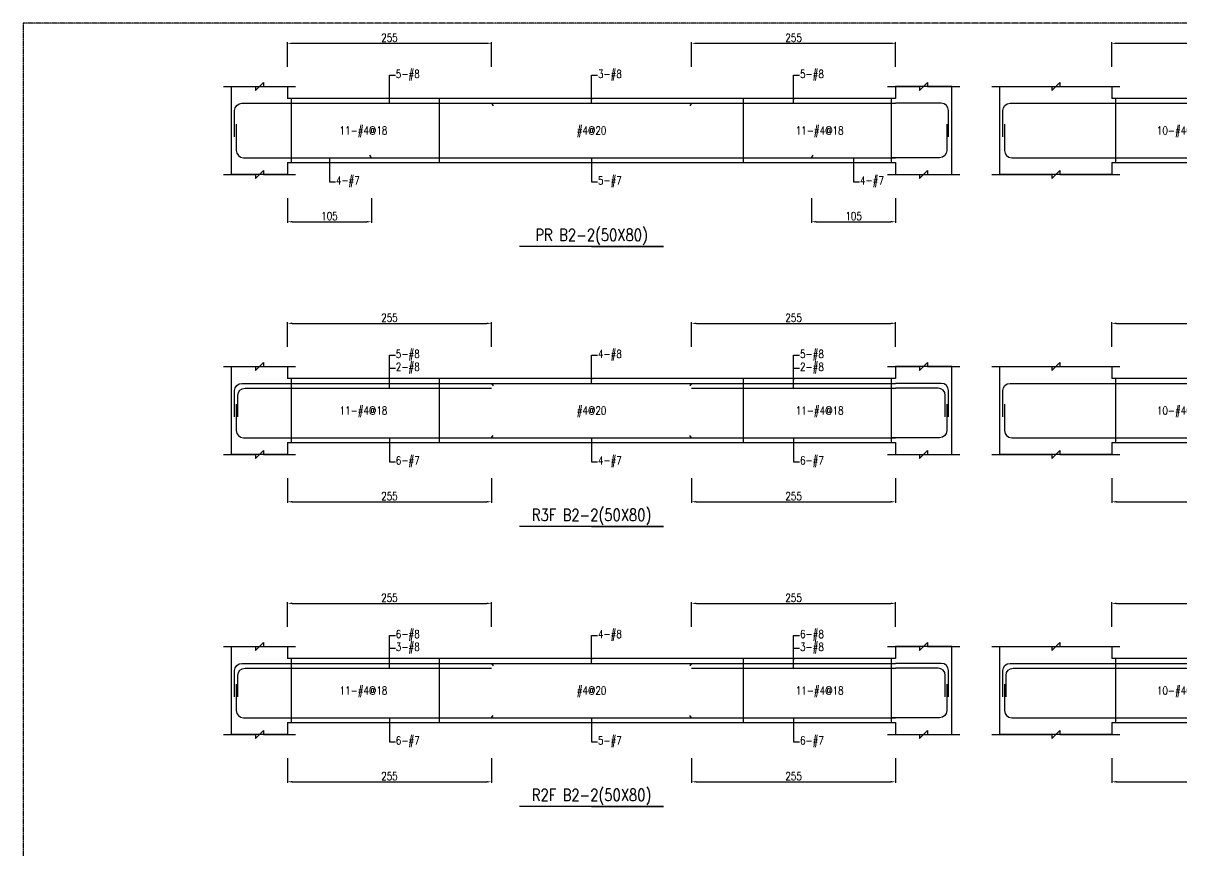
# Model space of a CAD drawing. Header units: millimetres. Extents: x 0 to 84580, y -12276 to 4373.
# Drawn here: x 26145 to 27593, y 1034 to 2069 of the extents above; entities that cross this region are included whole.
import ezdxf
from ezdxf.enums import TextEntityAlignment as Align

# ---------------------------------------------------------------- set-up
doc = ezdxf.new("R2010")
doc.units = ezdxf.units.MM
doc.header["$MEASUREMENT"] = 0
doc.linetypes.add('CENTER', pattern=[2, 1.25, -0.25, 0.25, -0.25])
for name, color, linetype in [('S-DIM', 2, 'Continuous'), ('S-GRID', 1, 'CENTER'), ('S-LEADER', 2, 'Continuous'), ('S-RC', 130, 'Continuous'), ('S-REINF', 6, 'Continuous'), ('S-TEXT', 2, 'Continuous')]:
    doc.layers.add(name, color=color, linetype=linetype)
doc.styles.add('CS4', font='romans.shx', dxfattribs={"width": 0.8, "bigfont": 'lsp.shx'})
doc.styles.get("Standard").update_dxf_attribs({"font": 'arial.ttf'})
doc.dimstyles.new('ISO-25', dxfattribs={"dimtxt": 2.5, "dimasz": 2.5, "dimexe": 1.25, "dimexo": 0.625, "dimtad": 1, "dimtxsty": 'Standard', "dimcen": 2.5, "dimadec": 0, "dimazin": 0, "dimtfac": 1, "dimtmove": 0, "dimatfit": 3, "dimfxl": 0, "dimarcsym": 0})

# ---------------------------------------------------------------- blocks, each defined once
blk = doc.blocks.new('*D73')
at = {"layer": 'DEFPOINTS', "color": 0, "transparency": 16777216}
for p in [(26730.2, 1343.8), (26475.2, 1313.8), (26730.2, 1313.8)]:
    blk.add_point(p, dxfattribs=at)
at = {"layer": 'S-DIM', "color": 0, "lineweight": -2, "transparency": 16777216}
for p, q in [((26475.2, 1314.5), (26475.2, 1345.1)), ((26481.2, 1343.8), (26724.2, 1343.8)), ((26730.2, 1314.5), (26730.2, 1345.1))]:
    blk.add_line(p, q, dxfattribs=at)
at = {"layer": 'S-DIM', "color": 0, "transparency": 16777216}
for points in [[(26481.2, 1344.8), (26481.2, 1342.8), (26475.2, 1343.8)], [(26724.2, 1344.8), (26724.2, 1342.8), (26730.2, 1343.8)]]:
    blk.add_solid(points, dxfattribs=at)
at = {"layer": 'S-DIM', "color": 0, "transparency": 16777216, "insert": (26602.7, 1350.8), "char_height": 10, "attachment_point": 5, "style": 'CS4'}
blk.add_mtext('255', dxfattribs=at)
blk = doc.blocks.new('*D74')
at = {"layer": 'DEFPOINTS', "color": 0, "transparency": 16777216}
for p in [(27235.2, 1343.8), (26980.2, 1313.8), (27235.2, 1313.8)]:
    blk.add_point(p, dxfattribs=at)
at = {"layer": 'S-DIM', "color": 0, "lineweight": -2, "transparency": 16777216}
for p, q in [((26980.2, 1314.5), (26980.2, 1345.1)), ((26986.2, 1343.8), (27229.2, 1343.8)), ((27235.2, 1314.5), (27235.2, 1345.1))]:
    blk.add_line(p, q, dxfattribs=at)
at = {"layer": 'S-DIM', "color": 0, "transparency": 16777216}
for points in [[(26986.2, 1344.8), (26986.2, 1342.8), (26980.2, 1343.8)], [(27229.2, 1344.8), (27229.2, 1342.8), (27235.2, 1343.8)]]:
    blk.add_solid(points, dxfattribs=at)
at = {"layer": 'S-DIM', "color": 0, "transparency": 16777216, "insert": (27107.7, 1350.8), "char_height": 10, "attachment_point": 5, "style": 'CS4'}
blk.add_mtext('255', dxfattribs=at)
blk = doc.blocks.new('*D75')
at = {"layer": 'DEFPOINTS', "color": 0, "transparency": 16777216}
for p in [(26475.2, 1150.8), (26730.2, 1150.8), (26730.2, 1120.8)]:
    blk.add_point(p, dxfattribs=at)
at = {"layer": 'S-DIM', "color": 0, "lineweight": -2, "transparency": 16777216}
for p, q in [((26475.2, 1150.2), (26475.2, 1119.6)), ((26730.2, 1150.2), (26730.2, 1119.6)), ((26481.2, 1120.8), (26724.2, 1120.8))]:
    blk.add_line(p, q, dxfattribs=at)
at = {"layer": 'S-DIM', "color": 0, "transparency": 16777216}
for points in [[(26481.2, 1121.8), (26481.2, 1119.8), (26475.2, 1120.8)], [(26724.2, 1121.8), (26724.2, 1119.8), (26730.2, 1120.8)]]:
    blk.add_solid(points, dxfattribs=at)
at = {"layer": 'S-DIM', "color": 0, "transparency": 16777216, "insert": (26602.7, 1127.8), "char_height": 10, "attachment_point": 5, "style": 'CS4'}
blk.add_mtext('255', dxfattribs=at)
blk = doc.blocks.new('*D76')
at = {"layer": 'DEFPOINTS', "color": 0, "transparency": 16777216}
for p in [(26980.2, 1150.8), (27235.2, 1150.8), (27235.2, 1120.8)]:
    blk.add_point(p, dxfattribs=at)
at = {"layer": 'S-DIM', "color": 0, "lineweight": -2, "transparency": 16777216}
for p, q in [((26980.2, 1150.2), (26980.2, 1119.6)), ((27235.2, 1150.2), (27235.2, 1119.6)), ((26986.2, 1120.8), (27229.2, 1120.8))]:
    blk.add_line(p, q, dxfattribs=at)
at = {"layer": 'S-DIM', "color": 0, "transparency": 16777216}
for points in [[(26986.2, 1121.8), (26986.2, 1119.8), (26980.2, 1120.8)], [(27229.2, 1121.8), (27229.2, 1119.8), (27235.2, 1120.8)]]:
    blk.add_solid(points, dxfattribs=at)
at = {"layer": 'S-DIM', "color": 0, "transparency": 16777216, "insert": (27107.7, 1127.8), "char_height": 10, "attachment_point": 5, "style": 'CS4'}
blk.add_mtext('255', dxfattribs=at)
blk = doc.blocks.new('*D77')
at = {"layer": 'DEFPOINTS', "color": 0, "transparency": 16777216}
for p in [(26730.2, 1693.8), (26475.2, 1663.8), (26730.2, 1663.8)]:
    blk.add_point(p, dxfattribs=at)
at = {"layer": 'S-DIM', "color": 0, "lineweight": -2, "transparency": 16777216}
for p, q in [((26475.2, 1664.5), (26475.2, 1695.1)), ((26730.2, 1664.5), (26730.2, 1695.1)), ((26481.2, 1693.8), (26724.2, 1693.8))]:
    blk.add_line(p, q, dxfattribs=at)
at = {"layer": 'S-DIM', "color": 0, "transparency": 16777216}
for points in [[(26481.2, 1694.8), (26481.2, 1692.8), (26475.2, 1693.8)], [(26724.2, 1694.8), (26724.2, 1692.8), (26730.2, 1693.8)]]:
    blk.add_solid(points, dxfattribs=at)
at = {"layer": 'S-DIM', "color": 0, "transparency": 16777216, "insert": (26602.7, 1700.8), "char_height": 10, "attachment_point": 5, "style": 'CS4'}
blk.add_mtext('255', dxfattribs=at)
blk = doc.blocks.new('*D78')
at = {"layer": 'DEFPOINTS', "color": 0, "transparency": 16777216}
for p in [(27235.2, 1693.8), (26980.2, 1663.8), (27235.2, 1663.8)]:
    blk.add_point(p, dxfattribs=at)
at = {"layer": 'S-DIM', "color": 0, "lineweight": -2, "transparency": 16777216}
for p, q in [((26980.2, 1664.5), (26980.2, 1695.1)), ((27235.2, 1664.5), (27235.2, 1695.1)), ((26986.2, 1693.8), (27229.2, 1693.8))]:
    blk.add_line(p, q, dxfattribs=at)
at = {"layer": 'S-DIM', "color": 0, "transparency": 16777216}
for points in [[(26986.2, 1694.8), (26986.2, 1692.8), (26980.2, 1693.8)], [(27229.2, 1694.8), (27229.2, 1692.8), (27235.2, 1693.8)]]:
    blk.add_solid(points, dxfattribs=at)
at = {"layer": 'S-DIM', "color": 0, "transparency": 16777216, "insert": (27107.7, 1700.8), "char_height": 10, "attachment_point": 5, "style": 'CS4'}
blk.add_mtext('255', dxfattribs=at)
blk = doc.blocks.new('*D79')
at = {"layer": 'DEFPOINTS', "color": 0, "transparency": 16777216}
for p in [(26475.2, 1500.8), (26730.2, 1500.8), (26730.2, 1470.8)]:
    blk.add_point(p, dxfattribs=at)
at = {"layer": 'S-DIM', "color": 0, "lineweight": -2, "transparency": 16777216}
for p, q in [((26475.2, 1500.2), (26475.2, 1469.6)), ((26730.2, 1500.2), (26730.2, 1469.6)), ((26481.2, 1470.8), (26724.2, 1470.8))]:
    blk.add_line(p, q, dxfattribs=at)
at = {"layer": 'S-DIM', "color": 0, "transparency": 16777216}
for points in [[(26481.2, 1471.8), (26481.2, 1469.8), (26475.2, 1470.8)], [(26724.2, 1471.8), (26724.2, 1469.8), (26730.2, 1470.8)]]:
    blk.add_solid(points, dxfattribs=at)
at = {"layer": 'S-DIM', "color": 0, "transparency": 16777216, "insert": (26602.7, 1477.8), "char_height": 10, "attachment_point": 5, "style": 'CS4'}
blk.add_mtext('255', dxfattribs=at)
blk = doc.blocks.new('*D80')
at = {"layer": 'DEFPOINTS', "color": 0, "transparency": 16777216}
for p in [(26980.2, 1500.8), (27235.2, 1500.8), (27235.2, 1470.8)]:
    blk.add_point(p, dxfattribs=at)
at = {"layer": 'S-DIM', "color": 0, "lineweight": -2, "transparency": 16777216}
for p, q in [((26980.2, 1500.2), (26980.2, 1469.6)), ((27235.2, 1500.2), (27235.2, 1469.6)), ((26986.2, 1470.8), (27229.2, 1470.8))]:
    blk.add_line(p, q, dxfattribs=at)
at = {"layer": 'S-DIM', "color": 0, "transparency": 16777216}
for points in [[(26986.2, 1471.8), (26986.2, 1469.8), (26980.2, 1470.8)], [(27229.2, 1471.8), (27229.2, 1469.8), (27235.2, 1470.8)]]:
    blk.add_solid(points, dxfattribs=at)
at = {"layer": 'S-DIM', "color": 0, "transparency": 16777216, "insert": (27107.7, 1477.8), "char_height": 10, "attachment_point": 5, "style": 'CS4'}
blk.add_mtext('255', dxfattribs=at)
blk = doc.blocks.new('*D81')
at = {"layer": 'DEFPOINTS', "color": 0, "transparency": 16777216}
for p in [(26730.2, 2043.8), (26475.2, 2013.8), (26730.2, 2013.8)]:
    blk.add_point(p, dxfattribs=at)
at = {"layer": 'S-DIM', "color": 0, "lineweight": -2, "transparency": 16777216}
for p, q in [((26475.2, 2014.5), (26475.2, 2045.1)), ((26481.2, 2043.8), (26724.2, 2043.8)), ((26730.2, 2014.5), (26730.2, 2045.1))]:
    blk.add_line(p, q, dxfattribs=at)
at = {"layer": 'S-DIM', "color": 0, "transparency": 16777216}
for points in [[(26481.2, 2044.8), (26481.2, 2042.8), (26475.2, 2043.8)], [(26724.2, 2044.8), (26724.2, 2042.8), (26730.2, 2043.8)]]:
    blk.add_solid(points, dxfattribs=at)
at = {"layer": 'S-DIM', "color": 0, "transparency": 16777216, "insert": (26602.7, 2050.8), "char_height": 10, "attachment_point": 5, "style": 'CS4'}
blk.add_mtext('255', dxfattribs=at)
blk = doc.blocks.new('*D82')
at = {"layer": 'DEFPOINTS', "color": 0, "transparency": 16777216}
for p in [(27235.2, 2043.8), (26980.2, 2013.8), (27235.2, 2013.8)]:
    blk.add_point(p, dxfattribs=at)
at = {"layer": 'S-DIM', "color": 0, "lineweight": -2, "transparency": 16777216}
for p, q in [((26980.2, 2014.5), (26980.2, 2045.1)), ((26986.2, 2043.8), (27229.2, 2043.8)), ((27235.2, 2014.5), (27235.2, 2045.1))]:
    blk.add_line(p, q, dxfattribs=at)
at = {"layer": 'S-DIM', "color": 0, "transparency": 16777216}
for points in [[(26986.2, 2044.8), (26986.2, 2042.8), (26980.2, 2043.8)], [(27229.2, 2044.8), (27229.2, 2042.8), (27235.2, 2043.8)]]:
    blk.add_solid(points, dxfattribs=at)
at = {"layer": 'S-DIM', "color": 0, "transparency": 16777216, "insert": (27107.7, 2050.8), "char_height": 10, "attachment_point": 5, "style": 'CS4'}
blk.add_mtext('255', dxfattribs=at)
blk = doc.blocks.new('*D83')
at = {"layer": 'DEFPOINTS', "color": 0, "transparency": 16777216}
for p in [(26475.2, 1850.8), (26580.2, 1850.8), (26580.2, 1820.8)]:
    blk.add_point(p, dxfattribs=at)
at = {"layer": 'S-DIM', "color": 0, "lineweight": -2, "transparency": 16777216}
for p, q in [((26475.2, 1850.2), (26475.2, 1819.6)), ((26580.2, 1850.2), (26580.2, 1819.6)), ((26481.2, 1820.8), (26574.2, 1820.8))]:
    blk.add_line(p, q, dxfattribs=at)
at = {"layer": 'S-DIM', "color": 0, "transparency": 16777216}
for points in [[(26481.2, 1821.8), (26481.2, 1819.8), (26475.2, 1820.8)], [(26574.2, 1821.8), (26574.2, 1819.8), (26580.2, 1820.8)]]:
    blk.add_solid(points, dxfattribs=at)
at = {"layer": 'S-DIM', "color": 0, "transparency": 16777216, "insert": (26527.7, 1827.8), "char_height": 10, "attachment_point": 5, "style": 'CS4'}
blk.add_mtext('105', dxfattribs=at)
blk = doc.blocks.new('*D84')
at = {"layer": 'DEFPOINTS', "color": 0, "transparency": 16777216}
for p in [(27130.2, 1850.8), (27235.2, 1850.8), (27235.2, 1820.8)]:
    blk.add_point(p, dxfattribs=at)
at = {"layer": 'S-DIM', "color": 0, "lineweight": -2, "transparency": 16777216}
for p, q in [((27130.2, 1850.2), (27130.2, 1819.6)), ((27235.2, 1850.2), (27235.2, 1819.6)), ((27136.2, 1820.8), (27229.2, 1820.8))]:
    blk.add_line(p, q, dxfattribs=at)
at = {"layer": 'S-DIM', "color": 0, "transparency": 16777216}
for points in [[(27136.2, 1821.8), (27136.2, 1819.8), (27130.2, 1820.8)], [(27229.2, 1821.8), (27229.2, 1819.8), (27235.2, 1820.8)]]:
    blk.add_solid(points, dxfattribs=at)
at = {"layer": 'S-DIM', "color": 0, "transparency": 16777216, "insert": (27182.7, 1827.8), "char_height": 10, "attachment_point": 5, "style": 'CS4'}
blk.add_mtext('105', dxfattribs=at)
blk = doc.blocks.new('*D85')
at = {"layer": 'DEFPOINTS', "color": 0, "transparency": 16777216}
for p in [(27735.2, 1343.8), (27505.2, 1313.8), (27735.2, 1313.8)]:
    blk.add_point(p, dxfattribs=at)
at = {"layer": 'S-DIM', "color": 0, "lineweight": -2, "transparency": 16777216}
for p, q in [((27505.2, 1314.5), (27505.2, 1345.1)), ((27511.2, 1343.8), (27729.2, 1343.8)), ((27735.2, 1314.5), (27735.2, 1345.1))]:
    blk.add_line(p, q, dxfattribs=at)
at = {"layer": 'S-DIM', "color": 0, "transparency": 16777216}
for points in [[(27511.2, 1344.8), (27511.2, 1342.8), (27505.2, 1343.8)], [(27729.2, 1344.8), (27729.2, 1342.8), (27735.2, 1343.8)]]:
    blk.add_solid(points, dxfattribs=at)
at = {"layer": 'S-DIM', "color": 0, "transparency": 16777216, "insert": (27620.2, 1350.8), "char_height": 10, "attachment_point": 5, "style": 'CS4'}
blk.add_mtext('230', dxfattribs=at)
blk = doc.blocks.new('*D87')
at = {"layer": 'DEFPOINTS', "color": 0, "transparency": 16777216}
for p in [(27505.2, 1150.8), (27735.2, 1150.8), (27735.2, 1120.8)]:
    blk.add_point(p, dxfattribs=at)
at = {"layer": 'S-DIM', "color": 0, "lineweight": -2, "transparency": 16777216}
for p, q in [((27505.2, 1150.2), (27505.2, 1119.6)), ((27735.2, 1150.2), (27735.2, 1119.6)), ((27511.2, 1120.8), (27729.2, 1120.8))]:
    blk.add_line(p, q, dxfattribs=at)
at = {"layer": 'S-DIM', "color": 0, "transparency": 16777216}
for points in [[(27511.2, 1121.8), (27511.2, 1119.8), (27505.2, 1120.8)], [(27729.2, 1121.8), (27729.2, 1119.8), (27735.2, 1120.8)]]:
    blk.add_solid(points, dxfattribs=at)
at = {"layer": 'S-DIM', "color": 0, "transparency": 16777216, "insert": (27620.2, 1127.8), "char_height": 10, "attachment_point": 5, "style": 'CS4'}
blk.add_mtext('230', dxfattribs=at)
blk = doc.blocks.new('*D107')
at = {"layer": 'DEFPOINTS', "color": 0, "transparency": 16777216}
for p in [(27735.2, 1693.8), (27505.2, 1663.8), (27735.2, 1663.8)]:
    blk.add_point(p, dxfattribs=at)
at = {"layer": 'S-DIM', "color": 0, "lineweight": -2, "transparency": 16777216}
for p, q in [((27505.2, 1664.5), (27505.2, 1695.1)), ((27735.2, 1664.5), (27735.2, 1695.1)), ((27511.2, 1693.8), (27729.2, 1693.8))]:
    blk.add_line(p, q, dxfattribs=at)
at = {"layer": 'S-DIM', "color": 0, "transparency": 16777216}
for points in [[(27511.2, 1694.8), (27511.2, 1692.8), (27505.2, 1693.8)], [(27729.2, 1694.8), (27729.2, 1692.8), (27735.2, 1693.8)]]:
    blk.add_solid(points, dxfattribs=at)
at = {"layer": 'S-DIM', "color": 0, "transparency": 16777216, "insert": (27620.2, 1700.8), "char_height": 10, "attachment_point": 5, "style": 'CS4'}
blk.add_mtext('230', dxfattribs=at)
blk = doc.blocks.new('*D109')
at = {"layer": 'DEFPOINTS', "color": 0, "transparency": 16777216}
for p in [(27505.2, 1500.8), (27735.2, 1500.8), (27735.2, 1470.8)]:
    blk.add_point(p, dxfattribs=at)
at = {"layer": 'S-DIM', "color": 0, "lineweight": -2, "transparency": 16777216}
for p, q in [((27505.2, 1500.2), (27505.2, 1469.6)), ((27735.2, 1500.2), (27735.2, 1469.6)), ((27511.2, 1470.8), (27729.2, 1470.8))]:
    blk.add_line(p, q, dxfattribs=at)
at = {"layer": 'S-DIM', "color": 0, "transparency": 16777216}
for points in [[(27511.2, 1471.8), (27511.2, 1469.8), (27505.2, 1470.8)], [(27729.2, 1471.8), (27729.2, 1469.8), (27735.2, 1470.8)]]:
    blk.add_solid(points, dxfattribs=at)
at = {"layer": 'S-DIM', "color": 0, "transparency": 16777216, "insert": (27620.2, 1477.8), "char_height": 10, "attachment_point": 5, "style": 'CS4'}
blk.add_mtext('230', dxfattribs=at)
blk = doc.blocks.new('*D111')
at = {"layer": 'DEFPOINTS', "color": 0, "transparency": 16777216}
for p in [(27735.2, 2043.8), (27505.2, 2013.8), (27735.2, 2013.8)]:
    blk.add_point(p, dxfattribs=at)
at = {"layer": 'S-DIM', "color": 0, "lineweight": -2, "transparency": 16777216}
for p, q in [((27505.2, 2014.5), (27505.2, 2045.1)), ((27511.2, 2043.8), (27729.2, 2043.8)), ((27735.2, 2014.5), (27735.2, 2045.1))]:
    blk.add_line(p, q, dxfattribs=at)
at = {"layer": 'S-DIM', "color": 0, "transparency": 16777216}
for points in [[(27511.2, 2044.8), (27511.2, 2042.8), (27505.2, 2043.8)], [(27729.2, 2044.8), (27729.2, 2042.8), (27735.2, 2043.8)]]:
    blk.add_solid(points, dxfattribs=at)
at = {"layer": 'S-DIM', "color": 0, "transparency": 16777216, "insert": (27620.2, 2050.8), "char_height": 10, "attachment_point": 5, "style": 'CS4'}
blk.add_mtext('230', dxfattribs=at)

msp = doc.modelspace()

# ---------------------------------------------------------------- linework, layer by layer
at = {"layer": 'S-GRID'}
msp.add_lwpolyline([(26145, 0), (29374, 0), (29374, 2069), (26145, 2069), (26145, 0)], dxfattribs=at)
at = {"layer": 'S-RC'}
for points in [[(26395.224, 1989.827), (26435.224, 1989.82), (26435.223, 1984.82), (26445.225, 1994.818), (26445.224, 1989.818), (26485.224, 1989.81)], [(26475.224, 1894.827), (26475.224, 1879.827), (26405.224, 1879.827), (26405.224, 1989.827), (26475.224, 1989.827), (26475.224, 1974.827)], [(27225.224, 1989.827), (27265.224, 1989.82), (27265.223, 1984.82), (27275.225, 1994.818), (27275.224, 1989.818), (27315.224, 1989.81)], [(27235.224, 1894.827), (27235.224, 1879.827), (27305.224, 1879.827), (27305.224, 1989.827), (27235.224, 1989.827), (27235.224, 1974.827)], [(27355.224, 1989.827), (27430.224, 1989.813), (27430.223, 1984.813), (27440.225, 1994.811), (27440.224, 1989.811), (27515.224, 1989.796)], [(27505.224, 1894.827), (27505.224, 1879.827), (27365.224, 1879.827), (27365.224, 1989.827), (27505.224, 1989.827), (27505.224, 1974.827)], [(27235.224, 1974.827), (26475.224, 1974.827)], [(28195.224, 1974.827), (27505.224, 1974.827)], [(26395.224, 1879.827), (26435.224, 1879.82), (26435.223, 1874.82), (26445.225, 1884.818), (26445.224, 1879.818), (26485.224, 1879.81)], [(26475.224, 1894.827), (27235.224, 1894.827)], [(27225.224, 1879.827), (27265.224, 1879.82), (27265.223, 1874.82), (27275.225, 1884.818), (27275.224, 1879.818), (27315.224, 1879.81)], [(27355.224, 1879.827), (27430.224, 1879.813), (27430.223, 1874.813), (27440.225, 1884.811), (27440.224, 1879.811), (27515.224, 1879.796)], [(27505.224, 1894.827), (28195.224, 1894.827)], [(26855.224, 1789.827), (26945.224, 1789.827), (26765.224, 1789.827)], [(26395.224, 1639.827), (26435.224, 1639.82), (26435.223, 1634.82), (26445.225, 1644.818), (26445.224, 1639.818), (26485.224, 1639.81)], [(26475.224, 1544.827), (26475.224, 1529.827), (26405.224, 1529.827), (26405.224, 1639.827), (26475.224, 1639.827), (26475.224, 1624.827)], [(27225.224, 1639.827), (27265.224, 1639.82), (27265.223, 1634.82), (27275.225, 1644.818), (27275.224, 1639.818), (27315.224, 1639.81)], [(27235.224, 1544.827), (27235.224, 1529.827), (27305.224, 1529.827), (27305.224, 1639.827), (27235.224, 1639.827), (27235.224, 1624.827)], [(27355.224, 1639.827), (27430.224, 1639.813), (27430.223, 1634.813), (27440.225, 1644.811), (27440.224, 1639.811), (27515.224, 1639.796)], [(27505.224, 1544.827), (27505.224, 1529.827), (27365.224, 1529.827), (27365.224, 1639.827), (27505.224, 1639.827), (27505.224, 1624.827)], [(27235.224, 1624.827), (26475.224, 1624.827)], [(28195.224, 1624.827), (27505.224, 1624.827)], [(26395.224, 1529.827), (26435.224, 1529.82), (26435.223, 1524.82), (26445.225, 1534.818), (26445.224, 1529.818), (26485.224, 1529.81)], [(26475.224, 1544.827), (27235.224, 1544.827)], [(27225.224, 1529.827), (27265.224, 1529.82), (27265.223, 1524.82), (27275.225, 1534.818), (27275.224, 1529.818), (27315.224, 1529.81)], [(27355.224, 1529.827), (27430.224, 1529.813), (27430.223, 1524.813), (27440.225, 1534.811), (27440.224, 1529.811), (27515.224, 1529.796)], [(27505.224, 1544.827), (28195.224, 1544.827)], [(26855.224, 1439.827), (26945.224, 1439.827), (26765.224, 1439.827)], [(26395.224, 1289.827), (26435.224, 1289.82), (26435.223, 1284.82), (26445.225, 1294.818), (26445.224, 1289.818), (26485.224, 1289.81)], [(26475.224, 1194.827), (26475.224, 1179.827), (26405.224, 1179.827), (26405.224, 1289.827), (26475.224, 1289.827), (26475.224, 1274.827)], [(27225.224, 1289.827), (27265.224, 1289.82), (27265.223, 1284.82), (27275.225, 1294.818), (27275.224, 1289.818), (27315.224, 1289.81)], [(27235.224, 1194.827), (27235.224, 1179.827), (27305.224, 1179.827), (27305.224, 1289.827), (27235.224, 1289.827), (27235.224, 1274.827)], [(27355.224, 1289.827), (27430.224, 1289.813), (27430.223, 1284.813), (27440.225, 1294.811), (27440.224, 1289.811), (27515.224, 1289.796)], [(27505.224, 1194.827), (27505.224, 1179.827), (27365.224, 1179.827), (27365.224, 1289.827), (27505.224, 1289.827), (27505.224, 1274.827)], [(27235.224, 1274.827), (26475.224, 1274.827)], [(28195.224, 1274.827), (27505.224, 1274.827)], [(26475.224, 1194.827), (27235.224, 1194.827)], [(27505.224, 1194.827), (28195.224, 1194.827)], [(26395.224, 1179.827), (26435.224, 1179.82), (26435.223, 1174.82), (26445.225, 1184.818), (26445.224, 1179.818), (26485.224, 1179.81)], [(27225.224, 1179.827), (27265.224, 1179.82), (27265.223, 1174.82), (27275.225, 1184.818), (27275.224, 1179.818), (27315.224, 1179.81)], [(27355.224, 1179.827), (27430.224, 1179.813), (27430.223, 1174.813), (27440.225, 1184.811), (27440.224, 1179.811), (27515.224, 1179.796)], [(26855.224, 1089.827), (26945.224, 1089.827), (26765.224, 1089.827)]]:
    msp.add_lwpolyline(points, dxfattribs=at)
at = {"layer": 'S-REINF', "color": 1}
for points in [[(26480.224, 1894.827), (26480.224, 1974.827)], [(26665.224, 1894.827), (26665.224, 1974.827)], [(27045.224, 1894.827), (27045.224, 1974.827)], [(27230.224, 1894.827), (27230.224, 1974.827)], [(27510.224, 1894.827), (27510.224, 1974.827)], [(26480.224, 1544.827), (26480.224, 1624.827)], [(26665.224, 1544.827), (26665.224, 1624.827)], [(27045.224, 1544.827), (27045.224, 1624.827)], [(27230.224, 1544.827), (27230.224, 1624.827)], [(27510.224, 1544.827), (27510.224, 1624.827)], [(26480.224, 1194.827), (26480.224, 1274.827)], [(26665.224, 1194.827), (26665.224, 1274.827)], [(27045.224, 1194.827), (27045.224, 1274.827)], [(27230.224, 1194.827), (27230.224, 1274.827)], [(27510.224, 1194.827), (27510.224, 1274.827)]]:
    msp.add_lwpolyline(points, dxfattribs=at)
at = {"layer": 'S-REINF'}
for points in [[(26409.224, 1926.827), (26409.224, 1959.827, -0.41421356), (26418.224, 1968.827), (26475.224, 1968.827)], [(27301.224, 1926.827), (27301.224, 1959.827, 0.41421356), (27292.224, 1968.827), (27235.224, 1968.827)], [(27369.224, 1926.827), (27369.224, 1959.827, -0.41421356), (27378.224, 1968.827), (27505.224, 1968.827)], [(26411.224, 1942.827), (26411.224, 1909.827, 0.41421356), (26420.224, 1900.827), (26475.224, 1900.827)], [(27299.224, 1942.827), (27299.224, 1909.827, -0.41421356), (27290.224, 1900.827), (27229.224, 1900.827)], [(27371.224, 1942.827), (27371.224, 1909.827, 0.41421356), (27380.224, 1900.827), (27505.224, 1900.827)], [(26409.224, 1576.827), (26409.224, 1609.827, -0.41421356), (26418.224, 1618.827), (26475.224, 1618.827)], [(26413.224, 1576.827), (26413.224, 1603.827, -0.41421356), (26422.224, 1612.827), (26475.224, 1612.827)], [(27301.224, 1576.827), (27301.224, 1609.827, 0.41421356), (27292.224, 1618.827), (27235.224, 1618.827)], [(27297.224, 1576.827), (27297.224, 1603.827, 0.41421356), (27288.224, 1612.827), (27235.224, 1612.827)], [(27369.224, 1576.827), (27369.224, 1609.827, -0.41421356), (27378.224, 1618.827), (27505.224, 1618.827)], [(26411.224, 1592.827), (26411.224, 1559.827, 0.41421356), (26420.224, 1550.827), (26475.224, 1550.827)], [(27299.224, 1592.827), (27299.224, 1559.827, -0.41421356), (27290.224, 1550.827), (27229.224, 1550.827)], [(27371.224, 1592.827), (27371.224, 1559.827, 0.41421356), (27380.224, 1550.827), (27505.224, 1550.827)], [(26409.224, 1226.827), (26409.224, 1259.827, -0.41421356), (26418.224, 1268.827), (26475.224, 1268.827)], [(26413.224, 1226.827), (26413.224, 1253.827, -0.41421356), (26422.224, 1262.827), (26475.224, 1262.827)], [(27301.224, 1226.827), (27301.224, 1259.827, 0.41421356), (27292.224, 1268.827), (27235.224, 1268.827)], [(27297.224, 1226.827), (27297.224, 1253.827, 0.41421356), (27288.224, 1262.827), (27235.224, 1262.827)], [(27369.224, 1226.827), (27369.224, 1259.827, -0.41421356), (27378.224, 1268.827), (27505.224, 1268.827)], [(27373.224, 1226.827), (27373.224, 1253.827, -0.41421356), (27382.224, 1262.827), (27505.224, 1262.827)], [(26411.224, 1242.827), (26411.224, 1209.827, 0.41421356), (26420.224, 1200.827), (26475.224, 1200.827)], [(27299.224, 1242.827), (27299.224, 1209.827, -0.41421356), (27290.224, 1200.827), (27229.224, 1200.827)], [(27371.224, 1242.827), (27371.224, 1209.827, 0.41421356), (27380.224, 1200.827), (27505.224, 1200.827)]]:
    msp.add_lwpolyline(points, format="xyb", dxfattribs=at)
for points in [[(26475.224, 1968.827), (26730.224, 1968.827)], [(26730.224, 1968.827), (26732.224, 1965.827)], [(26730.224, 1968.827), (26980.224, 1968.827)], [(26980.224, 1968.827), (26978.224, 1965.827)], [(26980.224, 1968.827), (27235.224, 1968.827)], [(27505.224, 1968.827), (27735.224, 1968.827)], [(26475.224, 1900.827), (26580.224, 1900.827)], [(26580.224, 1900.827), (26578.224, 1903.827)], [(26580.224, 1900.827), (27130.224, 1900.827)], [(27130.224, 1900.827), (27132.224, 1903.827)], [(27130.224, 1900.827), (27235.224, 1900.827)], [(27505.224, 1900.827), (28195.224, 1900.827)], [(26475.224, 1618.827), (26730.224, 1618.827)], [(26475.224, 1612.827), (26730.224, 1612.827)], [(26730.224, 1618.827), (26732.224, 1615.827)], [(26730.224, 1618.827), (26980.224, 1618.827)], [(26980.224, 1618.827), (26978.224, 1615.827)], [(26980.224, 1618.827), (27235.224, 1618.827)], [(26980.224, 1612.827), (27235.224, 1612.827)], [(27505.224, 1618.827), (27735.224, 1618.827)], [(26475.224, 1550.827), (26730.224, 1550.827)], [(26730.224, 1550.827), (26732.224, 1553.827)], [(26730.224, 1550.827), (26980.224, 1550.827)], [(26980.224, 1550.827), (26978.224, 1553.827)], [(26980.224, 1550.827), (27235.224, 1550.827)], [(27505.224, 1550.827), (27735.224, 1550.827)], [(26475.224, 1268.827), (26730.224, 1268.827)], [(26475.224, 1262.827), (26730.224, 1262.827)], [(26730.224, 1268.827), (26732.224, 1265.827)], [(26730.224, 1268.827), (26980.224, 1268.827)], [(26980.224, 1268.827), (26978.224, 1265.827)], [(26980.224, 1268.827), (27235.224, 1268.827)], [(26980.224, 1262.827), (27235.224, 1262.827)], [(27505.224, 1268.827), (27735.224, 1268.827)], [(27505.224, 1262.827), (27735.224, 1262.827)], [(26730.224, 1200.827), (26732.224, 1203.827)], [(26980.224, 1200.827), (26978.224, 1203.827)], [(26475.224, 1200.827), (26730.224, 1200.827)], [(26730.224, 1200.827), (26980.224, 1200.827)], [(26980.224, 1200.827), (27235.224, 1200.827)], [(27505.224, 1200.827), (27735.224, 1200.827)]]:
    msp.add_lwpolyline(points, dxfattribs=at)

# ---------------------------------------------------------------- texts
at = {"layer": 'S-LEADER', "char_height": 10, "attachment_point": 4, "style": 'CS4'}
for s, insert in [('5-#8', (26610.724, 2003.827)), ('3-#8', (26863.224, 2003.827)), ('5-#8', (27115.724, 2003.827)), ('4-#7', (26535.724, 1870.827)), ('5-#7', (26863.224, 1870.827)), ('4-#7', (27190.724, 1870.827)), ('5-#8', (26610.724, 1653.827)), ('4-#8', (26863.224, 1653.827)), ('5-#8', (27115.724, 1653.827)), ('2-#8', (26610.724, 1637.827)), ('2-#8', (27115.724, 1637.827)), ('6-#7', (26610.724, 1520.827)), ('4-#7', (26863.224, 1520.827)), ('6-#7', (27115.724, 1520.827)), ('6-#8', (26610.724, 1303.827)), ('4-#8', (26863.224, 1303.827)), ('6-#8', (27115.724, 1303.827)), ('3-#8', (26610.724, 1287.827)), ('3-#8', (27115.724, 1287.827)), ('6-#7', (26610.724, 1170.827)), ('5-#7', (26863.224, 1170.827)), ('6-#7', (27115.724, 1170.827))]:
    msp.add_mtext(s, dxfattribs=dict(at, insert=insert))
at = {"layer": 'S-RC', "style": 'CS4', "width": 0.8}
for s, p in [('PR B2-2(50X80)', (26855.224, 1796.827)), ('R3F B2-2(50X80)', (26855.224, 1446.827)), ('R2F B2-2(50X80)', (26855.224, 1096.827))]:
    msp.add_text(s, height=15, dxfattribs=at).set_placement(p, align=Align.CENTER)
at = {"layer": 'S-TEXT', "color": 1, "style": 'CS4', "width": 0.8}
for s, p in [('11-#4@18', (26570.224, 1929.827)), ('#4@20', (26855.224, 1929.827)), ('11-#4@18', (27140.224, 1929.827)), ('10-#4@18', (27591.474, 1929.827)), ('11-#4@18', (26570.224, 1579.827)), ('#4@20', (26855.224, 1579.827)), ('11-#4@18', (27140.224, 1579.827)), ('10-#4@18', (27591.474, 1579.827)), ('11-#4@18', (26570.224, 1229.827)), ('#4@20', (26855.224, 1229.827)), ('11-#4@18', (27140.224, 1229.827)), ('10-#4@18', (27591.474, 1229.827))]:
    msp.add_text(s, height=10, dxfattribs=at).set_placement(p, align=Align.CENTER)

# ---------------------------------------------------------------- dimensions: what is measured, and where the dimension line sits
at = {"layer": 'S-DIM'}
for p1, p2, distance, picture, middle in [((26475.224, 2013.827), (26730.224, 2013.827), 30, '*D81', (26602.724, 2050.827)), ((26980.224, 2013.827), (27235.224, 2013.827), 30, '*D82', (27107.724, 2050.827)), ((27505.224, 2013.827), (27735.224, 2013.827), 30, '*D111', (27620.224, 2050.827)), ((26475.224, 1850.827), (26580.224, 1850.827), -30, '*D83', (26527.724, 1827.827)), ((27130.224, 1850.827), (27235.224, 1850.827), -30, '*D84', (27182.724, 1827.827)), ((26475.224, 1663.827), (26730.224, 1663.827), 30, '*D77', (26602.724, 1700.827)), ((26980.224, 1663.827), (27235.224, 1663.827), 30, '*D78', (27107.724, 1700.827)), ((27505.224, 1663.827), (27735.224, 1663.827), 30, '*D107', (27620.224, 1700.827)), ((26475.224, 1500.827), (26730.224, 1500.827), -30, '*D79', (26602.724, 1477.827)), ((26980.224, 1500.827), (27235.224, 1500.827), -30, '*D80', (27107.724, 1477.827)), ((27505.224, 1500.827), (27735.224, 1500.827), -30, '*D109', (27620.224, 1477.827)), ((26475.224, 1313.827), (26730.224, 1313.827), 30, '*D73', (26602.724, 1350.827)), ((26980.224, 1313.827), (27235.224, 1313.827), 30, '*D74', (27107.724, 1350.827)), ((27505.224, 1313.827), (27735.224, 1313.827), 30, '*D85', (27620.224, 1350.827)), ((26475.224, 1150.827), (26730.224, 1150.827), -30, '*D75', (26602.724, 1127.827)), ((26980.224, 1150.827), (27235.224, 1150.827), -30, '*D76', (27107.724, 1127.827)), ((27505.224, 1150.827), (27735.224, 1150.827), -30, '*D87', (27620.224, 1127.827))]:
    dim = msp.add_aligned_dim(p1=p1, p2=p2, distance=distance, dimstyle='ISO-25', override={"dimtxt": 10, "dimasz": 6, "dimgap": 2, "dimtxsty": 'CS4'}, dxfattribs=at)
    dim.commit()
    dim.dimension.update_dxf_attribs({"geometry": picture, "text_midpoint": middle})

# ---------------------------------------------------------------- leaders
at = {"layer": 'S-LEADER', "annotation_type": 0, "has_hookline": 1, "hookline_direction": 0}
for points, text_width in [([(26602.724, 1968.827), (26602.724, 2003.827), (26610.099, 2003.827)], 30.857), ([(26855.224, 1968.827), (26855.224, 2003.827), (26862.599, 2003.827)], 30.857), ([(27107.724, 1968.827), (27107.724, 2003.827), (27115.099, 2003.827)], 30.857), ([(26527.724, 1900.827), (26527.724, 1870.827), (26535.099, 1870.827)], 30.857), ([(26855.224, 1900.827), (26855.224, 1870.827), (26862.599, 1870.827)], 30.857), ([(27182.724, 1900.827), (27182.724, 1870.827), (27190.099, 1870.827)], 30.857), ([(26602.724, 1618.827), (26602.724, 1653.827), (26610.099, 1653.827)], 30.857), ([(26855.224, 1618.827), (26855.224, 1653.827), (26862.599, 1653.827)], 30.857), ([(27107.724, 1618.827), (27107.724, 1653.827), (27115.099, 1653.827)], 30.857), ([(26602.724, 1612.827), (26602.724, 1637.827), (26610.099, 1637.827)], 30.857), ([(27107.724, 1612.827), (27107.724, 1637.827), (27115.099, 1637.827)], 30.857), ([(26602.724, 1550.827), (26602.724, 1520.827), (26610.099, 1520.827)], 30.476), ([(26855.224, 1550.827), (26855.224, 1520.827), (26862.599, 1520.827)], 30.857), ([(27107.724, 1550.827), (27107.724, 1520.827), (27115.099, 1520.827)], 30.476), ([(26602.724, 1268.827), (26602.724, 1303.827), (26610.099, 1303.827)], 30.476), ([(26855.224, 1268.827), (26855.224, 1303.827), (26862.599, 1303.827)], 30.857), ([(27107.724, 1268.827), (27107.724, 1303.827), (27115.099, 1303.827)], 30.476), ([(26602.724, 1262.827), (26602.724, 1287.827), (26610.099, 1287.827)], 30.857), ([(27107.724, 1262.827), (27107.724, 1287.827), (27115.099, 1287.827)], 30.857), ([(26602.724, 1200.827), (26602.724, 1170.827), (26610.099, 1170.827)], 30.476), ([(26855.224, 1200.827), (26855.224, 1170.827), (26862.599, 1170.827)], 30.857), ([(27107.724, 1200.827), (27107.724, 1170.827), (27115.099, 1170.827)], 30.476)]:
    msp.add_leader(points, dimstyle='ISO-25', override={"dimasz": 6, "dimtad": 0}, dxfattribs=dict(at, text_width=text_width))

doc.saveas('drawing.dxf')
